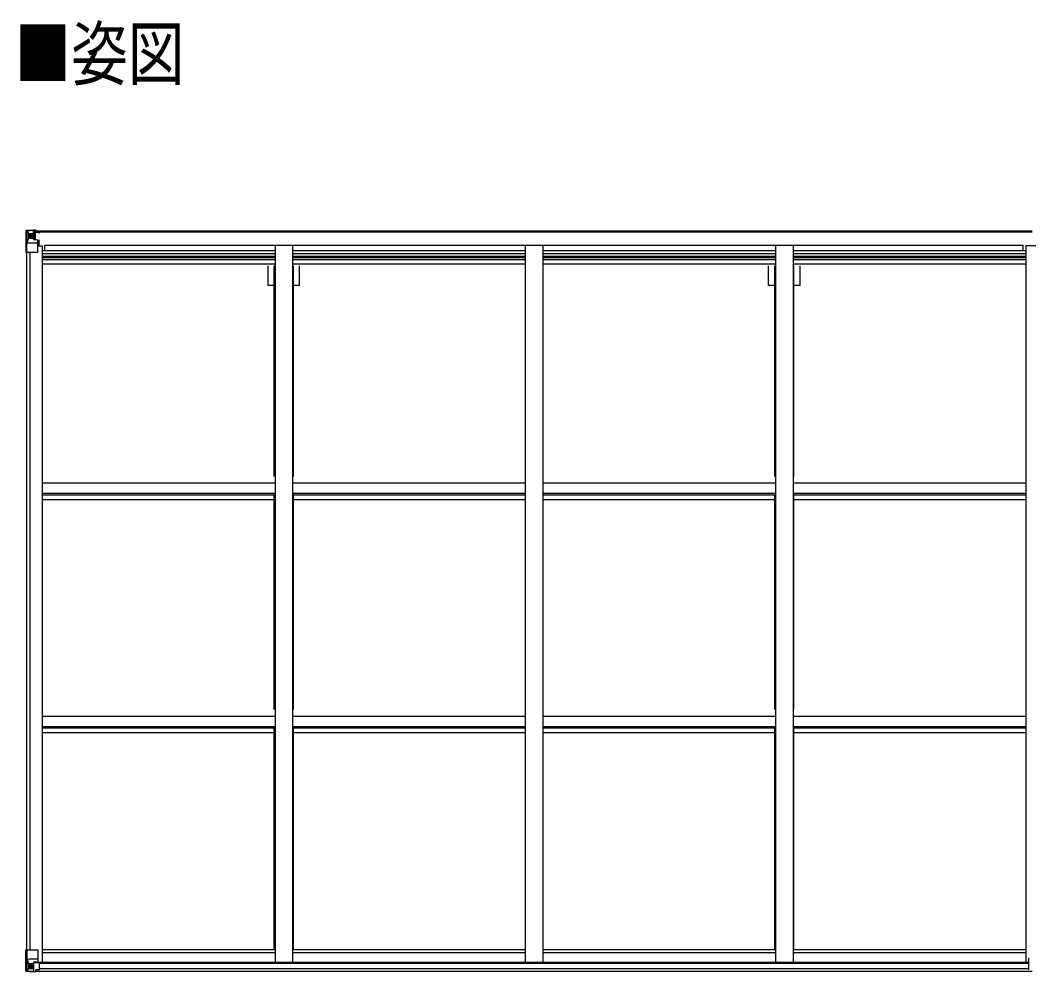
# Model space of a CAD drawing. Units: millimetres, scale not verified. Extents: x -12615 to 12615, y -8910 to 8910.
# Drawn here: x -5932 to -3046, y 68 to 2791 of the extents above; entities that cross this region are included whole.
import ezdxf
from ezdxf.enums import TextEntityAlignment as Align

# ---------------------------------------------------------------- set-up
doc = ezdxf.new("R2010")
doc.units = ezdxf.units.MM
doc.header["$LTSCALE"] = 40
for name, color, linetype in [('0-2_USER1', 3, 'Continuous'), ('0-4_YKK_13', 4, 'Continuous'), ('0-5_YKK_A1', 4, 'Continuous')]:
    doc.layers.add(name, color=color, linetype=linetype)
doc.styles.add('ＭＳ ゴシック', font='')
doc.styles.get('ＭＳ ゴシック').set_extended_font_data('MS Gothic')

msp = doc.modelspace()

# ---------------------------------------------------------------- linework, layer by layer
at = {"layer": '0-4_YKK_13'}
for p, q in [((-5915.46, 2187.91), (-5915.46, 2187.88)), ((-5914.52, 2188.92), (-5914.52, 2188.92)), ((-5914.52, 2188.87), (-5914.52, 2188.91)), ((-5905.55, 2189.3), (-5913.48, 2188.83)), ((-5912.62, 2187.86), (-5912.62, 2187.79)), ((-5912.62, 2127.21), (-5912.62, 2187.79)), ((-5912.07, 2154.09), (-5907.93, 2166.17)), ((-5908.65, 2184.41), (-5911.38, 2188.08)), ((-5907.79, 2180.91), (-5905.46, 2180.97)), ((-5907.79, 2167.44), (-5907.79, 2180.91)), ((-5905.46, 2167.4), (-5907.79, 2167.44)), ((-5893.46, 2190.09), (-5905.46, 2189.31)), ((-5905.46, 2180.96), (-5893.46, 2180.96)), ((-5905.46, 2167.41), (-5893.46, 2167.41)), ((-5905.46, 2167.4), (-5905.46, 2167.41)), ((-5899.98, 2173.77), (-5899.98, 2172.81)), ((-5894.46, 2180.96), (-5893.46, 2180.96)), ((-5886.96, 2190.6), (-5893.46, 2190.21)), ((-5893.46, 2164.11), (-5893.46, 2190.21)), ((-5893.46, 2189.32), (-5886.96, 2189.72)), ((-5891.96, 2184.5), (-5893.46, 2184.5)), ((-5891.96, 2180.96), (-5893.46, 2180.96)), ((-5891.96, 2167.41), (-5893.46, 2167.41)), ((-5886.96, 2188.79), (-5891.96, 2188.71)), ((-5891.46, 2184.14), (-5891.96, 2184.14)), ((-5887.96, 2179.21), (-5891.96, 2179.21)), ((-5887.96, 2171), (-5891.96, 2171)), ((-5891.85, 2182.84), (-5887.96, 2182.84)), ((-5891.47, 2183.05), (-5891.47, 2183.21)), ((-5891.47, 2183.21), (-5891.46, 2183.21)), ((-5891.46, 2185.16), (-5891.46, 2183.21)), ((-5883.46, 2185.16), (-5891.46, 2185.16)), ((-5883.46, 2185.14), (-5891.46, 2185.14)), ((-5881.46, 2183.3), (-5891.46, 2183.21)), ((-5887.96, 2163.1), (-5887.96, 2183.07)), ((-5886.96, 2189.72), (-5886.96, 2190.6)), ((-5886.96, 2189.2), (-5886.96, 2189.72)), ((-5886.96, 2189.2), (-5886.96, 2188.79)), ((-5886.96, 2188.79), (-5886.96, 2187.97)), ((-5881.96, 2188.41), (-5881.96, 2187.97)), ((-5881.66, 2188.41), (-5881.96, 2188.41)), ((-5881.66, 2188.41), (-5879.97, 2187.97)), ((-5881.46, 2184.91), (-5876.46, 2184.91)), ((-5881.46, 2183.3), (-5881.46, 2184.91)), ((-5876.46, 2185.83), (-5876.46, 2184.91)), ((-5876.46, 2184.91), (-5875.46, 2184.91)), ((-5875.46, 2184.91), (-5875.46, 2185.83)), ((-5875.46, 2184.91), (-5875.46, 2183.34)), ((-5875.46, 2183.22), (-5875.46, 2183.34)), ((-5912.07, 2154.09), (-5905.46, 2153.87)), ((-5905.46, 2153.87), (-5881.46, 2153.87)), ((-5892.64, 2163.85), (-5882.29, 2162.2)), ((-5892.64, 2163.22), (-5892.64, 2163.85)), ((-5882.29, 2161.56), (-5892.64, 2163.22)), ((-5882.29, 2162.2), (-5882.29, 2161.56)), ((-5882.01, 2162.12), (-5877.96, 2162.08)), ((-5881.46, 2128.21), (-5881.46, 2161.3)), ((-5876.96, 2150.21), (-5881.46, 2150.21)), ((-5876.96, 2162.07), (-5877.96, 2162.08)), ((-5877.96, 2160.35), (-5876.96, 2160.35)), ((-5876.96, 2145.86), (-5876.96, 2162.07)), ((-5912.62, 2127.21), (-5882.46, 2127.21)), ((-5915.46, 131.23), (-5882.46, 131.23)), ((-5915.46, 70.52), (-5915.46, 131.23)), ((-5912.62, 131.23), (-5912.62, 70.64)), ((-5881.46, 130.23), (-5881.46, 97.13)), ((-5912.07, 104.35), (-5905.46, 104.56)), ((-5912.07, 104.35), (-5907.93, 92.26)), ((-5905.46, 91.03), (-5907.79, 91)), ((-5907.79, 91), (-5907.79, 77.53)), ((-5905.46, 104.56), (-5881.46, 104.56)), ((-5905.46, 91.03), (-5905.46, 91.03)), ((-5893.46, 91.03), (-5905.46, 91.03)), ((-5893.46, 95.01), (-5886.96, 95.01)), ((-5893.46, 95.01), (-5893.46, 68.23)), ((-5882.29, 96.87), (-5892.64, 95.22)), ((-5892.64, 95.22), (-5892.64, 95.01)), ((-5889.94, 95.01), (-5882.29, 96.24)), ((-5886.96, 95.01), (-5877.96, 94.98)), ((-5882.29, 96.24), (-5882.29, 96.87)), ((-5876.96, 94.07), (-5876.96, 73.92)), ((-3045.96, 73.3), (-3045.96, 105.62)), ((-5914.52, 69.56), (-5914.52, 69.52)), ((-5905.55, 69.13), (-5913.48, 69.6)), ((-5912.62, 70.58), (-5912.62, 70.64)), ((-5908.65, 74.02), (-5911.38, 70.35)), ((-5907.79, 77.53), (-5905.46, 77.47)), ((-5905.46, 77.47), (-5893.46, 77.47)), ((-5893.46, 68.34), (-5905.46, 69.13)), ((-5900.94, 84.67), (-5900.94, 85.63)), ((-5886.96, 67.83), (-5886.96, 73.77)), ((-5877.96, 73.2), (-5886.96, 73.15)), ((-3045.96, 73.3), (-3045.96, 73.26))]:
    msp.add_line(p, q, dxfattribs=at)
for points in [[(-5915.46, 2187.88), (-5915.46, 2127.21), (-5912.62, 2127.21)], [(-5914.52, 2188.92), (-5905.46, 2189.47), (-5893.46, 2190.21)], [(-5901.9, 2174.73), (-5902.86, 2174.73), (-5902.86, 2175.69), (-5901.9, 2175.69)], [(-5900.94, 2176.65), (-5900.94, 2177.61), (-5899.98, 2177.61), (-5899.98, 2176.65)], [(-5899.98, 2172.81), (-5900.94, 2172.81), (-5900.94, 2173.77)], [(-5899.02, 2175.69), (-5898.06, 2175.69), (-5898.06, 2174.73), (-5899.02, 2174.73)], [(-5886.96, 2189.2), (-5891.96, 2189.2), (-5891.96, 2163.74)], [(-5876.46, 2183.18), (-5891.46, 2183.05), (-5891.47, 2183.05)], [(-5891.46, 2184.14), (-5883.46, 2184.14), (-5883.46, 2185.83)], [(-5881.46, 2183.3), (-5881.46, 2183.29), (-5875.46, 2183.34)], [(-5877.96, 2162.08), (-5877.96, 2160.35), (-5881.46, 2160.33)], [(-5914.52, 69.52), (-5905.46, 68.96), (-5886.96, 67.83)], [(-5901.9, 82.75), (-5902.86, 82.75), (-5902.86, 83.71), (-5901.9, 83.71)], [(-5900.94, 85.63), (-5899.98, 85.63), (-5899.98, 84.67)], [(-5899.98, 81.79), (-5899.98, 80.83), (-5900.94, 80.83), (-5900.94, 81.79)], [(-5899.02, 83.71), (-5898.06, 83.71), (-5898.06, 82.75), (-5899.02, 82.75)], [(-5876.96, 73.92), (-5876.97, 73.81), (-5886.96, 73.77)]]:
    msp.add_lwpolyline(points, dxfattribs=at)
for centre in [(-5900.46, 2175.21), (-5900.46, 83.23)]:
    msp.add_circle(centre, 5.3, dxfattribs=at)
for centre, radius, start, end in [((-5914.46, 2187.92), 1, 93.50017, 180.00079), ((-5914.46, 2187.91), 0.999, 93.4424, 179.95083), ((-5914.46, 2187.88), 0.999, 93.4424, 179.95083), ((-5913.31, 2201.52), 12.7, 269.24466, 275.10311), ((-5911.34, 2187.91), 1.28, 131.17831, 182.45895), ((-5901.9, 2176.65), 0.96, 270, 0), ((-5901.9, 2173.77), 0.96, 0, 90), ((-5899.02, 2176.65), 0.96, 180, 270), ((-5899.02, 2173.77), 0.96, 90, 180), ((-5892.53, 2164.78), 0.937, 182.32209, 263.26766), ((-5891.46, 2185.66), 0.5, 179.99802, 269.99691), ((-5891.46, 2185.64), 0.5, 180.00109, 270.00109), ((-5891.46, 2182.71), 0.5, 90.52895, 180.04464), ((-5891.45, 2182.53), 0.513, 91.88028, 181.04707), ((-5876.32, 2190.87), 7.69, 268.96999, 276.43426), ((-5892.53, 2164.15), 0.937, 182.32209, 263.26766), ((-5882.4, 2161.27), 0.937, 2.32209, 83.26766), ((-5882.4, 2160.63), 0.937, 2.32209, 83.26766), ((-5882.46, 2128.21), 1, 270, 0), ((-5882.46, 130.23), 1, 0, 90), ((-5892.53, 94.29), 0.937, 96.73234, 129.06602), ((-5882.4, 97.8), 0.937, 276.73234, 357.67791), ((-5882.4, 97.17), 0.937, 276.73234, 357.67791), ((-3044.96, 105.62), 1, 90, 180), ((-5914.46, 70.56), 0.999, 180.04917, 266.5576), ((-5914.46, 70.52), 0.999, 180.04917, 266.5576), ((-5914.46, 70.51), 1, 179.99921, 266.49983), ((-5913.31, 56.91), 12.7, 84.89689, 90.75534), ((-5911.34, 70.52), 1.28, 177.54105, 228.82169), ((-5901.9, 84.67), 0.96, 270, 0), ((-5901.9, 81.79), 0.96, 0, 90), ((-5899.02, 84.67), 0.96, 180, 270), ((-5899.02, 81.79), 0.96, 90, 180)]:
    msp.add_arc(centre, radius, start, end, dxfattribs=at)
for centre, major_axis, ratio, start_param, end_param in [((-5713.52, 2201.23), (201, 12.36), 0.060933, 3.1373463, 3.1378449), ((-5912.52, 2189), (2, 0.12), 0.060933, 3.1378449, 4.2119296), ((-5912.33, 2185.9), (-0.02, 3), 0.466854, 5.5234897, 6.1575023), ((-5910.66, 2180.83), (0.03, 5), 0.573921, 4.7320603, 5.5159136), ((-5909.2, 2167.46), (0, 3), 0.468246, 4.2703918, 4.7058971), ((-5987.21, 2180.96), (81.75, 0), 0.061163, 0, 0.0007725), ((-5911.35, 2156.43), (0.85, 2.32), 0.403757, 2.3087461, 3.2744049), ((-5911.35, 102), (0.85, -2.32), 0.403757, 3.0087805, 3.9744392), ((-5909.2, 90.98), (0, -3), 0.468246, 1.5772882, 2.0127935), ((-5877.96, 94.08), (1, -0.021), 0.906239, 0.0187047, 1.589501), ((-5912.52, 69.44), (2, -0.12), 0.060933, 2.0712557, 3.1453404), ((-5713.52, 57.21), (201, -12.36), 0.060933, 3.1453404, 3.145839), ((-5912.33, 72.54), (-0.02, -3), 0.466854, 0.125683, 0.7596956), ((-5910.66, 77.61), (0.03, -5), 0.573921, 0.7672717, 1.551125), ((-5987.21, 77.47), (81.75, 0), 0.061163, 6.2824128, 6.2831853), ((-5877.96, 73.91), (1, 0.012), 0.707053, 4.7036637, 6.124411)]:
    msp.add_ellipse(centre, major_axis=major_axis, ratio=ratio, start_param=start_param, end_param=end_param, dxfattribs=at)
at = {"layer": '0-5_YKK_A1'}
for p, q in [((-5891.96, 2187.97), (-3036.71, 2187.97)), ((-5891.96, 2185.83), (-3036.71, 2185.83)), ((-5881.46, 2145.86), (-5868.46, 2145.86)), ((-5868.46, 2145.86), (-5868.46, 95.21)), ((-5860.96, 2132.17), (-5860.96, 2147.69)), ((-5860.96, 2147.69), (-3061.96, 2147.69)), ((-5202.46, 2147.67), (-5202.46, 95.21)), ((-5152.46, 2147.67), (-5152.46, 95.21)), ((-4486.46, 2147.67), (-4486.46, 95.21)), ((-4436.46, 2147.67), (-4436.46, 95.21)), ((-3770.46, 2147.67), (-3770.46, 95.21)), ((-3720.46, 2147.67), (-3720.46, 95.21)), ((-3061.96, 2132.17), (-3061.96, 2147.69)), ((-3054.46, 2145.86), (-3054.46, 95.21)), ((-3004.46, 2145.86), (-3054.46, 2145.86)), ((-5913.46, 2127.21), (-5913.46, 131.23)), ((-5903.76, 2127.21), (-5903.76, 131.23)), ((-5868.46, 2132.17), (-5202.46, 2132.17)), ((-5868.46, 2123.78), (-5202.46, 2123.78)), ((-5868.46, 2115.58), (-5202.46, 2115.58)), ((-5868.46, 2111.65), (-5202.46, 2111.65)), ((-5152.46, 2132.17), (-4486.46, 2132.17)), ((-5152.46, 2123.78), (-4486.46, 2123.78)), ((-5152.46, 2115.58), (-4486.46, 2115.58)), ((-5152.46, 2111.65), (-4486.46, 2111.65)), ((-4436.46, 2132.17), (-3770.46, 2132.17)), ((-4436.46, 2123.78), (-3770.46, 2123.78)), ((-4436.46, 2115.58), (-3770.46, 2115.58)), ((-4436.46, 2111.65), (-3770.46, 2111.65)), ((-3720.46, 2132.17), (-3054.46, 2132.17)), ((-3720.46, 2123.78), (-3054.46, 2123.78)), ((-3720.46, 2115.58), (-3054.46, 2115.58)), ((-3720.46, 2111.65), (-3054.46, 2111.65)), ((-5868.46, 2106.57), (-5202.46, 2106.57)), ((-5868.46, 2093.57), (-5202.46, 2093.57)), ((-5222.66, 2031.97), (-5222.66, 2088.24)), ((-5204.96, 1485.68), (-5204.96, 2088.24)), ((-5152.46, 2106.57), (-4486.46, 2106.57)), ((-5152.46, 2093.57), (-4486.46, 2093.57)), ((-5149.96, 1485.68), (-5149.96, 2088.24)), ((-5132.26, 2031.97), (-5132.26, 2088.24)), ((-4436.46, 2106.57), (-3770.46, 2106.57)), ((-4436.46, 2093.57), (-3770.46, 2093.57)), ((-3790.66, 2031.97), (-3790.66, 2088.24)), ((-3772.96, 1485.68), (-3772.96, 2088.24)), ((-3720.46, 2106.57), (-3054.46, 2106.57)), ((-3720.46, 2093.57), (-3054.46, 2093.57)), ((-3717.96, 1485.68), (-3717.96, 2088.24)), ((-3700.26, 2031.97), (-3700.26, 2088.24)), ((-5204.96, 2031.97), (-5222.66, 2031.97)), ((-5132.26, 2031.97), (-5149.96, 2031.97)), ((-3772.96, 2031.97), (-3790.66, 2031.97)), ((-3700.26, 2031.97), (-3717.96, 2031.97)), ((-5868.43, 1466.91), (-5202.46, 1466.91)), ((-5152.43, 1466.91), (-4486.46, 1466.91)), ((-4436.43, 1466.91), (-3770.46, 1466.91)), ((-3720.43, 1466.91), (-3054.46, 1466.91)), ((-5868.43, 1437.18), (-5202.46, 1437.18)), ((-5868.43, 1432.63), (-5202.46, 1432.63)), ((-5868.43, 1419.62), (-5202.46, 1419.62)), ((-5204.96, 818.22), (-5204.96, 1434.06)), ((-5152.43, 1437.18), (-4486.46, 1437.18)), ((-5152.43, 1432.63), (-4486.46, 1432.63)), ((-5152.43, 1419.62), (-4486.46, 1419.62)), ((-5149.96, 818.22), (-5149.96, 1434.06)), ((-4436.43, 1437.18), (-3770.46, 1437.18)), ((-4436.43, 1432.63), (-3770.46, 1432.63)), ((-4436.43, 1419.62), (-3770.46, 1419.62)), ((-3772.96, 818.22), (-3772.96, 1434.06)), ((-3720.43, 1437.18), (-3054.46, 1437.18)), ((-3720.43, 1432.63), (-3054.46, 1432.63)), ((-3720.43, 1419.62), (-3054.46, 1419.62)), ((-3717.96, 818.22), (-3717.96, 1434.06)), ((-5868.43, 799.92), (-5202.46, 799.92)), ((-5152.43, 799.92), (-4486.46, 799.92)), ((-4436.43, 799.92), (-3770.46, 799.92)), ((-3720.43, 799.92), (-3054.46, 799.92)), ((-5868.43, 770.18), (-5202.46, 770.18)), ((-5868.43, 765.64), (-5202.46, 765.64)), ((-5868.43, 752.63), (-5202.46, 752.63)), ((-5204.96, 131.38), (-5204.96, 771.04)), ((-5152.43, 770.18), (-4486.46, 770.18)), ((-5152.43, 765.64), (-4486.46, 765.64)), ((-5152.43, 752.63), (-4486.46, 752.63)), ((-5149.96, 131.38), (-5149.96, 771.04)), ((-4436.43, 770.18), (-3770.46, 770.18)), ((-4436.43, 765.64), (-3770.46, 765.64)), ((-4436.43, 752.63), (-3770.46, 752.63)), ((-3772.96, 131.38), (-3772.96, 771.04)), ((-3720.43, 770.18), (-3054.46, 770.18)), ((-3720.43, 765.64), (-3054.46, 765.64)), ((-3720.43, 752.63), (-3054.46, 752.63)), ((-3717.96, 131.38), (-3717.96, 771.04)), ((-5868.46, 131.38), (-5202.46, 131.38)), ((-5868.46, 123.03), (-5202.46, 123.03)), ((-5152.46, 131.38), (-4486.46, 131.38)), ((-5152.46, 123.03), (-4486.46, 123.03)), ((-4436.46, 131.38), (-3770.46, 131.38)), ((-4436.46, 123.03), (-3770.46, 123.03)), ((-3720.46, 131.38), (-3054.46, 131.38)), ((-3720.46, 123.03), (-3054.46, 123.03)), ((-5888.73, 95.21), (-3045.96, 95.21)), ((-5876.96, 92.94), (-3045.96, 92.94)), ((-5886.96, 69.43), (-3035.96, 69.43)), ((-5876.96, 77.33), (-3045.96, 77.33))]:
    msp.add_line(p, q, dxfattribs=at)

# ---------------------------------------------------------------- texts
at = {"layer": '0-2_USER1', "style": 'ＭＳ ゴシック', "width": 0.8}
msp.add_text('■姿図', height=148.5, dxfattribs=at).set_placement((-5947.9, 2576.5), align=Align.BOTTOM_LEFT)

doc.saveas('drawing.dxf')
